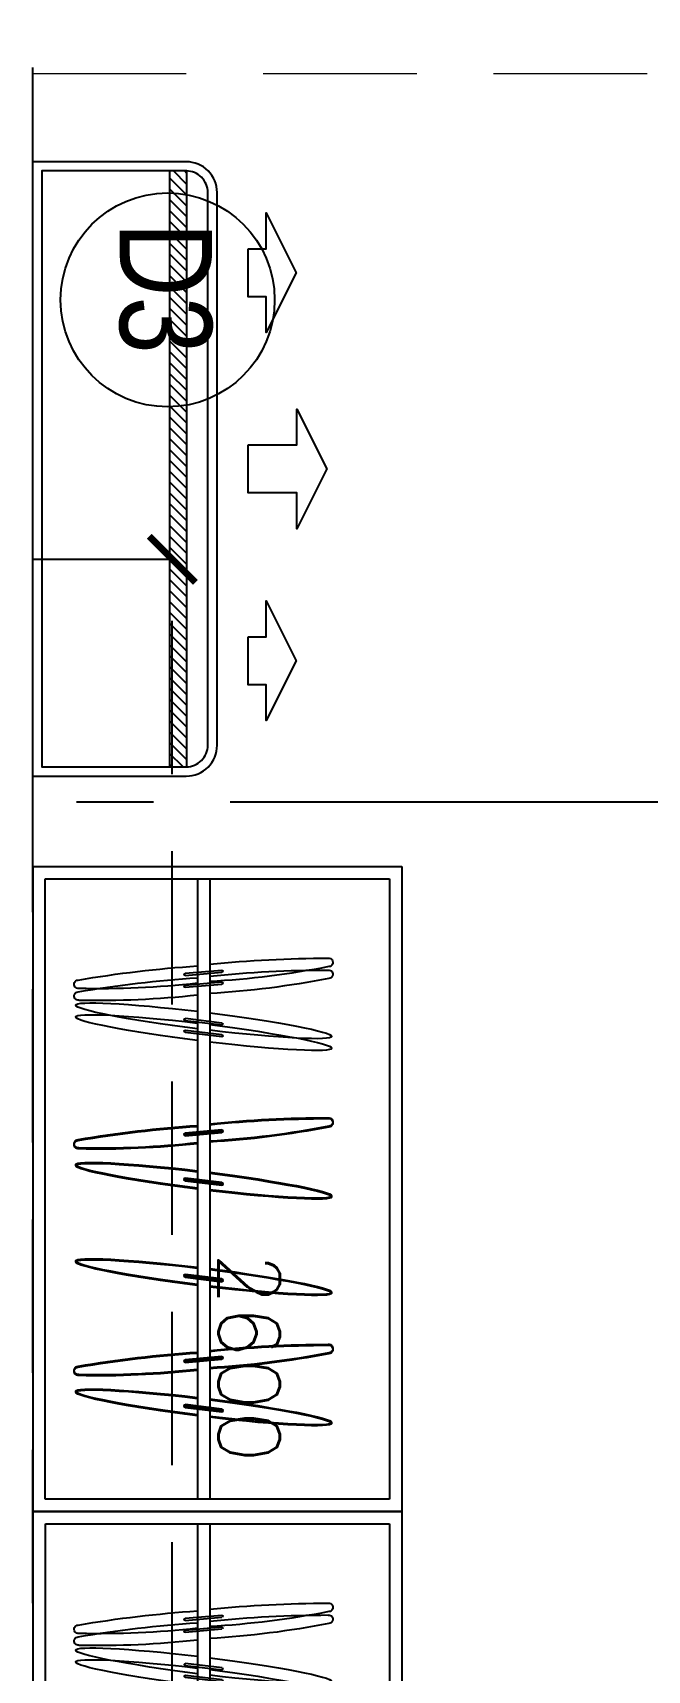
# Model space of a CAD drawing. Header units: millimetres. Extents: x -414464 to 1686, y -90036 to 108605.
# Drawn here: x -99491 to -98491, y -75783 to -73118 of the extents above; entities that cross this region are included whole.
import ezdxf
from ezdxf.enums import TextEntityAlignment as Align

# ---------------------------------------------------------------- set-up
doc = ezdxf.new("R2010")
doc.units = ezdxf.units.MM
doc.header["$LTSCALE"] = 1000
doc.header["$MEASUREMENT"] = 0
for name, pattern in [('$1$AUDIT_D_120904163729-0', [0]), ('$36$HIDDEN', [0.375, 0.25, -0.125]), ('AUDIT_D_120904163729-0', [0]), ('T8(T9 IS SIMILAR) - DIMENSION & TEXTING$1$HIDDEN', [0.375, 0.25, -0.125]), ('T8(T9 IS SIMILAR)$1$$0$HIDDEN', [0.375, 0.25, -0.125]), ('T8(T9 IS SIMILAR)$1$HIDDEN', [0.375, 0.25, -0.125]), ('T8_REFUGE COLUMNS$1$CENTER2', [1.125, 0.75, -0.125, 0.125, -0.125])]:
    doc.linetypes.add(name, pattern=pattern)
doc.layers.get('0').update_dxf_attribs({"linetype": 'AUDIT_D_120904163729-0'})
for name, color, linetype in [('$0$A-HATCH -160', 251, '$1$AUDIT_D_120904163729-0'), ('$21$A-DIMENSIONS', 2, '$36$HIDDEN'), ('2BHK-A - BACK$1$2BHK-A - FRONT$0$a-furniture', 8, 'Continuous'), ('2BHK-A - BACK$1$A-INDOOR UNIT', 30, 'Continuous'), ('a-rcc', 3, 'Continuous'), ('T8(T9 IS SIMILAR) - DIMENSION & TEXTING$1$A-DIMENSIONS', 2, 'T8(T9 IS SIMILAR) - DIMENSION & TEXTING$1$HIDDEN'), ('T8(T9 IS SIMILAR) - DIMENSION & TEXTING$1$a-window-no', 125, 'Continuous'), ('T8(T9 IS SIMILAR)$1$$6$a-beam 2', 50, 'Continuous'), ('T8(T9 IS SIMILAR)$1$S-BEAM', 20, 'T8(T9 IS SIMILAR)$1$$0$HIDDEN'), ('T8_REFUGE COLUMNS$1$A-CENTERLINE', 193, 'T8_REFUGE COLUMNS$1$CENTER2'), ('T8_TYPICAL COLUMNS$1$A-RCC COLS', 3, 'Continuous')]:
    doc.layers.add(name, color=color, linetype=linetype)
doc.layers.add('T8(T9 IS SIMILAR)$1$D&W', color=8, linetype='Continuous', lineweight=25)
doc.layers.add('T8(T9 IS SIMILAR)$1$SCPL BEAM', color=191, linetype='T8(T9 IS SIMILAR)$1$$0$HIDDEN', lineweight=13)
doc.styles.add('T8(T9 IS SIMILAR) - DIMENSION & TEXTING$1$LODHA STANDERD', font='sanss___.ttf')
doc.styles.add('T8(T9 IS SIMILAR) - DIMENSION & TEXTING$1$Romans 1', font='romans.shx', dxfattribs={"height": 100})
doc.dimstyles.new('T8(T9 IS SIMILAR) - DIMENSION & TEXTING$1$ALPINE S', dxfattribs={"dimscale": 0, "dimtxt": 100, "dimasz": 75, "dimexe": 0, "dimexo": 0, "dimgap": 75, "dimtad": 1, "dimdec": 0, "dimzin": 0, "dimdsep": 46, "dimtxsty": 'T8(T9 IS SIMILAR) - DIMENSION & TEXTING$1$Romans 1', "dimblk": 'T8(T9 IS SIMILAR) - DIMENSION & TEXTING$1$_ArchTick', "dimcen": 0.09, "dimclrd": 256, "dimclre": 256, "dimclrt": 7, "dimadec": 0, "dimazin": 0, "dimtfac": 1, "dimtdec": 0, "dimtofl": 0, "dimtmove": 1, "dimatfit": 0, "dimldrblk": 'T8(T9 IS SIMILAR) - DIMENSION & TEXTING$1$_Open90', "dimfxl": 1, "dimtolj": 1, "dimtzin": 0, "dimarcsym": 0})

# ---------------------------------------------------------------- blocks, each defined once
blk = doc.blocks.new('T8_REFUGE COLUMNS')
at = {"layer": 'T8_REFUGE COLUMNS$1$A-CENTERLINE'}
blk.add_line((1214597.1, -5722853.5), (1214597.1, -5698299.6), dxfattribs=at)
blk = doc.blocks.new('T8_TYPICAL COLUMNS')
at = {"layer": 'T8_TYPICAL COLUMNS$1$A-RCC COLS', "linetype": 'ByBlock'}
blk.add_blockref('T8_REFUGE COLUMNS', (0, 0), dxfattribs=at)
blk = doc.blocks.new('2BHK-A - BACK$1$2BHK-A - FRONT$0$A$C6E931037')
at = {"color": 0, "linetype": 'ByBlock'}
for p, q in [((1050, 600), (0, 600)), ((0, 600), (0, 0)), ((1050, 0), (1050, 600)), ((1030, 580), (20, 580)), ((20, 580), (20, 20)), ((1030, 20), (1030, 580)), ((169.2, 247.5), (161.9, 307.1)), ((170.8, 247.5), (163.5, 307.1)), ((164.9, 307.5), (172.2, 247.9)), ((166.5, 307.5), (173.8, 247.9)), ((242.4, 247.6), (247.7, 307.4)), ((244, 247.6), (249.2, 307.4)), ((250.7, 307.1), (245.4, 247.4)), ((252.2, 307.1), (247, 247.4)), ((381.4, 247.5), (374, 307.1)), ((374, 307.1), (374, 307.1)), ((382.9, 247.5), (375.6, 307.1)), ((375.6, 307.1), (375.6, 307.1)), ((377, 307.5), (377, 307.5)), ((377, 307.5), (384.3, 247.9)), ((378.6, 307.5), (378.6, 307.5)), ((378.6, 307.5), (385.9, 247.9)), ((538.2, 247.5), (530.9, 307.1)), ((539.8, 247.5), (532.4, 307.1)), ((533.9, 307.5), (541.2, 247.9)), ((535.4, 307.5), (542.7, 247.9)), ((611.4, 247.6), (616.6, 307.4)), ((612.9, 247.6), (618.2, 307.4)), ((619.6, 307.1), (614.4, 247.4)), ((621.2, 307.1), (615.9, 247.4)), ((780.2, 247.5), (772.9, 307.1)), ((775.8, 307.5), (783.1, 247.9)), ((799.4, 247.5), (792.1, 307.1)), ((795.1, 307.5), (802.4, 247.9)), ((853.4, 247.6), (858.6, 307.4)), ((861.6, 307.1), (856.3, 247.4)), ((872.6, 247.6), (877.8, 307.4)), ((880.8, 307.1), (875.6, 247.4)), ((1029, 287.5), (19, 287.5)), ((1030, 267.5), (20, 267.5)), ((381.4, 247.5), (381.4, 247.5)), ((382.9, 247.5), (382.9, 247.5)), ((384.3, 247.9), (384.3, 247.9)), ((385.9, 247.9), (385.9, 247.9)), ((0, 0), (1050, 0)), ((20, 20), (1030, 20))]:
    blk.add_line(p, q, dxfattribs=at)
for centre, radius, start, end in [((1679.1, 203.5), 1449.3, 168.9432, 176.6792), ((1680.7, 203.5), 1449.3, 168.9432, 176.6792), ((263.6, 481.1), 6.91, 353.3258, 176.6742), ((265.2, 481.1), 6.91, 353.3258, 176.6742), ((-1659.6, 483.1), 1930.1, 354.1834, 359.9166), ((-1658.1, 483.1), 1930.1, 354.1834, 359.9166), ((2048.1, 203.5), 1449.3, 168.9432, 176.6792), ((2049.6, 203.5), 1449.3, 168.9432, 176.6792), ((632.6, 481.1), 6.91, 353.3258, 176.6742), ((634.1, 481.1), 6.91, 353.3258, 176.6742), ((-1290.6, 483.1), 1930.1, 354.1834, 359.9166), ((-1289.1, 483.1), 1930.1, 354.1834, 359.9166), ((2290, 203.5), 1449.3, 168.9432, 176.6792), ((2309.3, 203.5), 1449.3, 168.9432, 176.6792), ((874.5, 481.1), 6.91, 353.3258, 176.6742), ((-1048.7, 483.1), 1930.1, 354.1834, 359.9166), ((893.8, 481.1), 6.91, 353.3258, 176.6742), ((-1029.4, 483.1), 1930.1, 354.1834, 359.9166), ((163.4, 307.3), 1.5, 7, 187), ((165, 307.3), 1.5, 7, 187), ((249.2, 307.3), 1.5, 355, 175), ((250.7, 307.3), 1.5, 355, 175), ((375.5, 307.3), 1.5, 7, 187), ((377.1, 307.3), 1.5, 7, 187), ((532.4, 307.3), 1.5, 7, 187), ((533.9, 307.3), 1.5, 7, 187), ((618.1, 307.3), 1.5, 355, 175), ((619.7, 307.3), 1.5, 355, 175), ((774.3, 307.3), 1.5, 7, 187), ((793.6, 307.3), 1.5, 7, 187), ((860.1, 307.3), 1.5, 355, 175), ((879.3, 307.3), 1.5, 355, 175), ((1671.5, 107.8), 1450.8, 173.6789, 181.3108), ((1673.1, 107.8), 1450.8, 173.6789, 181.3108), ((-1666, 397), 1928.2, 350.3383, 356.1495), ((-1664.5, 397), 1928.2, 350.3383, 356.1495), ((2040.5, 107.8), 1450.8, 173.6789, 181.3108), ((2042, 107.8), 1450.8, 173.6789, 181.3108), ((-1297, 397), 1928.2, 350.3383, 356.1495), ((-1295.5, 397), 1928.2, 350.3383, 356.1495), ((2282.4, 107.8), 1450.8, 173.6789, 181.3108), ((-1055.1, 397), 1928.2, 350.3383, 356.1495), ((2301.7, 107.8), 1450.8, 173.6789, 181.3108), ((-1035.8, 397), 1928.2, 350.3383, 356.1495), ((170.7, 247.7), 1.5, 187, 7), ((172.3, 247.7), 1.5, 187, 7), ((243.9, 247.5), 1.5, 175, 355), ((245.5, 247.5), 1.5, 175, 355), ((382.8, 247.7), 1.5, 187, 7), ((384.4, 247.7), 1.5, 187, 7), ((539.7, 247.7), 1.5, 187, 7), ((541.2, 247.7), 1.5, 187, 7), ((612.9, 247.5), 1.5, 175, 355), ((614.4, 247.5), 1.5, 175, 355), ((781.7, 247.7), 1.5, 187, 7), ((800.9, 247.7), 1.5, 187, 7), ((854.8, 247.5), 1.5, 175, 355), ((874.1, 247.5), 1.5, 175, 355), ((228, 73.8), 6.91, 173.3258, 356.6742), ((229.5, 73.8), 6.91, 173.3258, 356.6742), ((596.9, 73.8), 6.91, 173.3258, 356.6742), ((598.5, 73.8), 6.91, 173.3258, 356.6742), ((838.9, 73.8), 6.91, 173.3258, 356.6742), ((858.1, 73.8), 6.91, 173.3258, 356.6742)]:
    blk.add_arc(centre, radius, start, end, dxfattribs=at)
for centre, start_param, end_param in [((169.2, 272.7), -1.509644, 1.493508), ((170.7, 272.7), -1.509644, 1.493508), ((381.3, 272.7), -1.509644, 1.493508), ((382.8, 272.7), -1.509644, 1.493508), ((538.1, 272.7), -1.509644, 1.493508), ((539.7, 272.7), -1.509644, 1.493508), ((780.1, 272.7), -1.509644, 1.493508), ((799.3, 272.7), -1.509644, 1.493508), ((168, 282.7), 1.633749, 4.633301), ((169.5, 282.7), 1.633749, 4.633301), ((380.1, 282.7), 1.633749, 4.633301), ((381.6, 282.7), 1.633749, 4.633301), ((536.9, 282.7), 1.633749, 4.633301), ((538.5, 282.7), 1.633749, 4.633301), ((778.9, 282.7), 1.633749, 4.633301), ((798.1, 282.7), 1.633749, 4.633301)]:
    blk.add_ellipse(centre, major_axis=(-26.2, 213.6), ratio=0.065707, start_param=start_param, end_param=end_param, dxfattribs=at)
blk = doc.blocks.new('2BHK-A - BACK$1$1.5tr')
at = {"layer": '2BHK-A - BACK$1$A-INDOOR UNIT'}
h = blk.add_hatch(dxfattribs=at)
h.set_pattern_fill('ANSI31', color=3, scale=100, style=0)
h.paths.add_polyline_path([(222.8, 485), (251, 485), (251, -485), (222.8, -485)])
for points in [[(300, 450), (300, -450, -0.414214), (250, -500), (0, -500), (0, 500), (250, 500, -0.414214)], [(285, 450), (285, -450, -0.414214), (250, -485), (15, -485), (15, 485), (250, 485, -0.414214)]]:
    blk.add_lwpolyline(points, format="xyb", close=True, dxfattribs=at)
at = {"layer": '2BHK-A - BACK$1$A-INDOOR UNIT', "color": 3}
blk.add_lwpolyline([(222.8, 485), (251, 485), (251, -485), (222.8, -485)], close=True, dxfattribs=at)
at = {"layer": '2BHK-A - BACK$1$A-INDOOR UNIT', "color": 0, "ltscale": 300}
for points in [[(350.5, 273.3), (379.7, 273.3), (379.7, 214.8), (428.5, 312.3), (379.7, 409.8), (379.7, 351.3), (350.5, 351.3)], [(350.5, -39), (429.7, -39), (429.7, -97.5), (478.5, 0), (429.7, 97.5), (429.7, 39), (350.5, 39)], [(350.5, -358.3), (379.7, -358.3), (379.7, -416.8), (428.5, -319.3), (379.7, -221.8), (379.7, -280.3), (350.5, -280.3)]]:
    blk.add_lwpolyline(points, close=True, dxfattribs=at)
blk = doc.blocks.new('2BHK-A - BACK')
at = {"layer": '2BHK-A - BACK$1$2BHK-A - FRONT$0$a-furniture', "extrusion": (0.000159294, -0.000512155, 1)}
for p in [(1195742.4, -5706298.4, 3113), (1196792.4, -5706298.5, 3113.2)]:
    blk.add_blockref('2BHK-A - BACK$1$2BHK-A - FRONT$0$A$C6E931037', p, dxfattribs=at)
at = {"layer": '2BHK-A - BACK$1$A-INDOOR UNIT', "rotation": 90}
blk.add_blockref('2BHK-A - BACK$1$1.5tr', (1198489.6, -5706299.9), dxfattribs=at)
blk = doc.blocks.new('T8(T9 IS SIMILAR) - DIMENSION & TEXTING$1$WINDOW TAG')
at = {"layer": 'T8(T9 IS SIMILAR) - DIMENSION & TEXTING$1$a-window-no'}
blk.add_circle((0, 0), 174.1, dxfattribs=at)
at = {"layer": 'T8(T9 IS SIMILAR) - DIMENSION & TEXTING$1$a-window-no', "style": 'T8(T9 IS SIMILAR) - DIMENSION & TEXTING$1$LODHA STANDERD'}
blk.add_attdef('WINDOW', text='', height=150, dxfattribs=at).set_placement((11.3, 2.8), align=Align.MIDDLE_CENTER)
blk = doc.blocks.new('T8(T9 IS SIMILAR) - DIMENSION & TEXTING$1$_ArchTick')
at = {"color": 0, "linetype": 'ByBlock', "const_width": 0.15}
blk.add_lwpolyline([(-0.5, -0.5), (0.5, 0.5)], dxfattribs=at)
blk = doc.blocks.new('*D1482')
at = {"layer": 'T8(T9 IS SIMILAR) - DIMENSION & TEXTING$1$A-DIMENSIONS', "linetype": 'T8(T9 IS SIMILAR) - DIMENSION & TEXTING$1$HIDDEN', "lineweight": -2, "transparency": 16777216}
for p, q in [((1214202.2, -5706301.3), (1214202.2, -5706072.7)), ((1216802.1, -5706300.9), (1216802.1, -5706072.7))]:
    blk.add_line(p, q, dxfattribs=at)
at = {"layer": 'T8(T9 IS SIMILAR) - DIMENSION & TEXTING$1$A-DIMENSIONS', "lineweight": -2, "transparency": 16777216}
blk.add_line((1216802.1, -5706072.7), (1214202.2, -5706072.7), dxfattribs=at)
at = {"layer": 'T8(T9 IS SIMILAR) - DIMENSION & TEXTING$1$A-DIMENSIONS', "linetype": 'ByBlock', "lineweight": -2, "transparency": 16777216, "xscale": 75, "yscale": 75, "zscale": 75, "rotation": 180}
blk.add_blockref('T8(T9 IS SIMILAR) - DIMENSION & TEXTING$1$_ArchTick', (1214202.2, -5706072.7), dxfattribs=at)
at = {"layer": 'T8(T9 IS SIMILAR) - DIMENSION & TEXTING$1$A-DIMENSIONS', "linetype": 'ByBlock', "lineweight": -2, "transparency": 16777216, "xscale": 75, "yscale": 75, "zscale": 75}
blk.add_blockref('T8(T9 IS SIMILAR) - DIMENSION & TEXTING$1$_ArchTick', (1216802.1, -5706072.7), dxfattribs=at)
at = {"layer": 'T8(T9 IS SIMILAR) - DIMENSION & TEXTING$1$A-DIMENSIONS', "color": 7, "linetype": 'ByBlock', "transparency": 16777216, "insert": (1215502.1, -5705947.7), "char_height": 100, "attachment_point": 5, "style": 'T8(T9 IS SIMILAR) - DIMENSION & TEXTING$1$Romans 1'}
blk.add_mtext('\\A1;2600', dxfattribs=at)
blk = doc.blocks.new('T8(T9 IS SIMILAR) - DIMENSION & TEXTING$1$_Open90')
at = {"color": 0, "linetype": 'ByBlock', "lineweight": -2}
for p, q in [((-0.5, 0.5), (0, 0)), ((0, 0), (-1, 0)), ((0, 0), (-0.5, -0.5))]:
    blk.add_line(p, q, dxfattribs=at)
blk = doc.blocks.new('T8(T9 IS SIMILAR) - DIMENSION & TEXTING')
at = {"layer": 'T8(T9 IS SIMILAR) - DIMENSION & TEXTING$1$a-window-no'}
ref = blk.add_blockref('T8(T9 IS SIMILAR) - DIMENSION & TEXTING$1$WINDOW TAG', (1213779.9, -5706080.3), dxfattribs=dict(at, rotation=180))
ref.add_attrib('WINDOW', 'D3', dxfattribs={"height": 150, "style": 'T8(T9 IS SIMILAR) - DIMENSION & TEXTING$1$LODHA STANDERD', "width": 0.8}).set_placement((1213760.5, -5706083.1), align=Align.MIDDLE_CENTER)
at = {"layer": 'T8(T9 IS SIMILAR) - DIMENSION & TEXTING$1$A-DIMENSIONS', "linetype": 'ByBlock'}
dim = blk.add_linear_dim(base=(1214202.2, -5706072.7), p1=(1216802.1, -5706300.9), p2=(1214202.2, -5706301.3), angle=180, dimstyle='T8(T9 IS SIMILAR) - DIMENSION & TEXTING$1$ALPINE S', override={"dimscale": 1, "dimfxl": 5, "dimarcsym": 1}, dxfattribs=at)
dim.commit()
dim.dimension.update_dxf_attribs({"geometry": '*D1482', "text_midpoint": (1215502.1, -5705947.7)})
blk = doc.blocks.new('T8(T9 IS SIMILAR)')
at = {"layer": 'T8(T9 IS SIMILAR)$1$D&W', "linetype": 'ByBlock'}
blk.add_blockref('T8_TYPICAL COLUMNS', (0, 0), dxfattribs=at)
at = {"layer": 'T8(T9 IS SIMILAR)$1$D&W', "linetype": 'ByBlock', "xscale": -1}
blk.add_blockref('2BHK-A - BACK', (2412544.6, 0), dxfattribs=at)
at = {"layer": 'T8(T9 IS SIMILAR)$1$$6$a-beam 2', "linetype": 'ByBlock'}
blk.add_blockref('T8(T9 IS SIMILAR) - DIMENSION & TEXTING', (0, 0), dxfattribs=at)
at = {"layer": 'T8(T9 IS SIMILAR)$1$S-BEAM'}
blk.add_line((1215901.8, -5706299.4), (1209852.1, -5706299.4), dxfattribs=at)
at = {"layer": 'T8(T9 IS SIMILAR)$1$SCPL BEAM', "linetype": 'T8(T9 IS SIMILAR)$1$HIDDEN'}
blk.add_line((1213411.7, -5705300, -0.1), (1213411.7, -5706299.7, -0.1), dxfattribs=at)
blk = doc.blocks.new('A$C48506478')
at = {"layer": '$21$A-DIMENSIONS', "linetype": 'ByBlock'}
blk.add_blockref('T8(T9 IS SIMILAR)', (-1195542.6, 5727884.6), dxfattribs=at)
at = {"layer": '$0$A-HATCH -160', "linetype": 'ByBlock'}
blk.add_blockref('T8(T9 IS SIMILAR) - DIMENSION & TEXTING', (-1195542.6, 5727884.6), dxfattribs=at)

msp = doc.modelspace()

# ---------------------------------------------------------------- block references
at = {"layer": 'a-rcc', "linetype": 'ByBlock', "rotation": 270}
msp.add_blockref('A$C48506478', (-121076, -55315.3, 0), dxfattribs=at)

doc.saveas('drawing.dxf')
